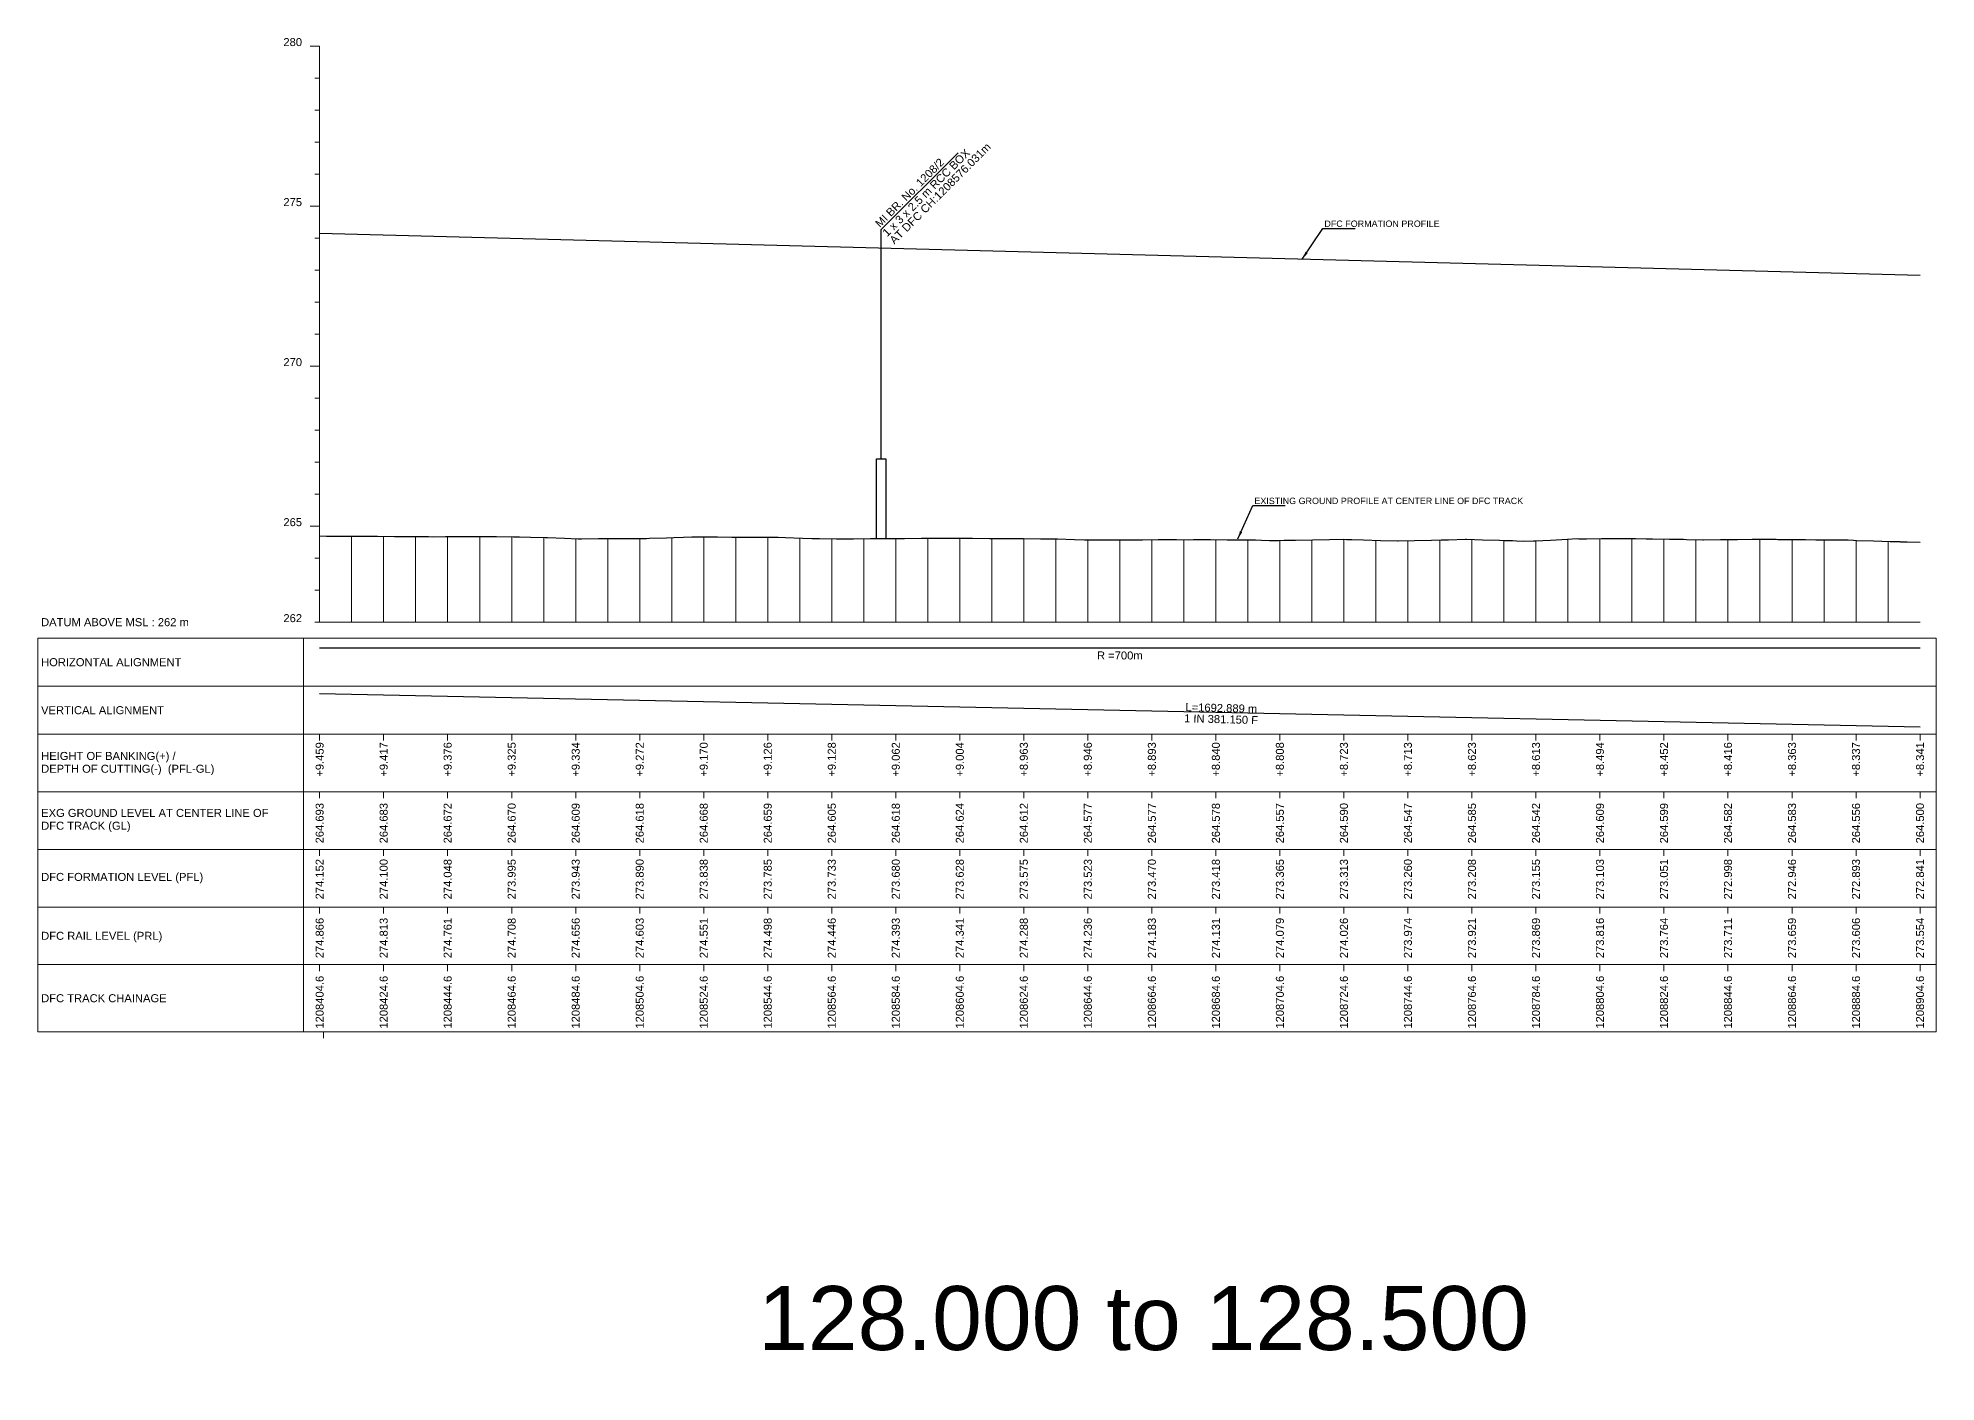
# Model space of a CAD drawing. Header units: metres. Extents: x 33905 to 43505, y -12340 to -11815.
# Drawn here: x 41912 to 42505, y -12237 to -11817 of the extents above; entities that cross this region are included whole.
import ezdxf
from ezdxf.enums import TextEntityAlignment as Align

# ---------------------------------------------------------------- set-up
doc = ezdxf.new("R2010")
doc.units = ezdxf.units.M
doc.header["$MEASUREMENT"] = 0
for name, color, linetype, lineweight in [('LS BRIDGE INDICATION', 10, 'Continuous', 30), ('LS CUT FILL', 10, 'Continuous', 0), ('LS DATUM', 7, 'Continuous', 0), ('LS DATUM X', 7, 'Continuous', 0), ('LS DATUM Y', 7, 'Continuous', 0), ('LS EXG GL', 7, 'Continuous', 0), ('LS EXG. GL', 7, 'Continuous', 0), ('LS FRAME', 7, 'Continuous', 0), ('LS PRO FL', 10, 'Continuous', 0), ('LS PRO. CUT & FILL', 10, 'Continuous', 0), ('LS PRO. DFCC CH', 10, 'Continuous', 0), ('LS PRO. FL', 10, 'Continuous', 0), ('LS PRO. RL', 10, 'Continuous', 0), ('LS PROFILE EXG GL', 7, 'Continuous', 30), ('LS PROFILE PRO FL', 1, 'Continuous', 30), ('LS TICKS', 7, 'Continuous', 0), ('Profile Grid', 7, 'Continuous', 0)]:
    doc.layers.add(name, color=color, linetype=linetype, lineweight=lineweight)
for name, color, linetype in [("LS BRIDGE'S", 7, 'Continuous'), ('LS HORIZONTAL ALIGNMENT', 10, 'Continuous'), ('LS VERTICAL ALIGNMENT', 10, 'Continuous'), ('ref text', 3, 'Continuous')]:
    doc.layers.add(name, color=color, linetype=linetype)
doc.styles.get("Standard").update_dxf_attribs({"font": 'arial.ttf'})
doc.styles.add('Style-Arial', font='arial.ttf')
doc.styles.add('StyleArial', font='arial.ttf')
doc.dimstyles.get("Standard").update_dxf_attribs({"dimtxt": 0.18, "dimasz": 0.18, "dimexe": 0.18, "dimexo": 0.0625, "dimgap": 0.09, "dimtad": 0, "dimtih": 1, "dimtoh": 1, "dimdec": 4, "dimzin": 0, "dimdsep": 46, "dimtxsty": 'Standard', "dimcen": 0.09, "dimadec": 0, "dimazin": 0, "dimtfac": 1, "dimtdec": 4, "dimtofl": 0, "dimtmove": 0, "dimatfit": 3, "dimfxl": 1, "dimtolj": 1, "dimtzin": 0, "dimarcsym": 0})

msp = doc.modelspace()

# ---------------------------------------------------------------- linework, layer by layer
at = {"layer": 'LS BRIDGE INDICATION'}
msp.add_lwpolyline([(42173.94, -11948.94), (42176.94, -11948.94), (42176.94, -11973.94), (42173.94, -11973.94)], close=True, dxfattribs=at)
at = {"layer": "LS BRIDGE'S", "color": 10}
msp.add_lwpolyline([(42175.44, -11948.94), (42175.44, -11877.36), (42199.49, -11853.31)], dxfattribs=at)
at = {"layer": 'LS DATUM X', "color": 7, "linetype": 'Continuous', "lineweight": 0}
msp.add_line((42000, -12000), (42500, -12000), dxfattribs=at)
at = {"layer": 'LS DATUM Y', "color": 7, "linetype": 'Continuous', "lineweight": 0}
for p, q in [((41997, -11820), (42000, -11820)), ((41997, -11820), (42000, -11820)), ((42000, -12000), (42000, -11820)), ((41998.5, -11830), (42000, -11830)), ((41998.5, -11840), (42000, -11840)), ((41998.5, -11850), (42000, -11850)), ((41998.5, -11860), (42000, -11860)), ((41997, -11870), (42000, -11870)), ((41998.5, -11880), (42000, -11880)), ((41998.5, -11890), (42000, -11890)), ((41998.5, -11900), (42000, -11900)), ((41998.5, -11910), (42000, -11910)), ((41997, -11920), (42000, -11920)), ((41998.5, -11930), (42000, -11930)), ((41998.5, -11940), (42000, -11940)), ((41998.5, -11950), (42000, -11950)), ((41998.5, -11960), (42000, -11960)), ((41997, -11970), (42000, -11970)), ((41998.5, -11980), (42000, -11980)), ((41998.5, -11990), (42000, -11990)), ((41998.5, -12000), (42000, -12000))]:
    msp.add_line(p, q, dxfattribs=at)
at = {"layer": 'LS FRAME'}
for points in [[(41995, -12005), (41912, -12005), (41912, -12020), (41995, -12020)], [(41995, -12020), (41912, -12020), (41912, -12035), (41995, -12035)], [(41995, -12035), (41912, -12035), (41912, -12053), (41995, -12053)], [(41995, -12053), (41912, -12053), (41912, -12071), (41995, -12071)], [(41995, -12071), (41912, -12071), (41912, -12089), (41995, -12089)], [(41995, -12089), (41912, -12089), (41912, -12107), (41995, -12107)], [(41995, -12107), (41912, -12107), (41912, -12128), (41995, -12128)]]:
    msp.add_lwpolyline(points, dxfattribs=at)
at = {"layer": 'LS FRAME', "color": 7, "linetype": 'Continuous', "lineweight": 0, "flags": 128}
for points in [[(41995, -12020), (42505, -12020), (42505, -12005), (41995, -12005), (41995, -12020)], [(41995, -12035), (42505, -12035), (42505, -12020), (41995, -12020), (41995, -12035)], [(41995, -12053), (42505, -12053), (42505, -12035), (41995, -12035), (41995, -12053)], [(41995, -12071), (42505, -12071), (42505, -12053), (41995, -12053), (41995, -12071)], [(41995, -12089), (42505, -12089), (42505, -12071), (41995, -12071), (41995, -12089)], [(41995, -12107), (42505, -12107), (42505, -12089), (41995, -12089), (41995, -12107)], [(41995, -12128), (42505, -12128), (42505, -12107), (41995, -12107), (41995, -12128)]]:
    msp.add_lwpolyline(points, close=True, dxfattribs=at)
at = {"layer": 'LS HORIZONTAL ALIGNMENT', "flags": 128}
msp.add_lwpolyline([(42000, -12008), (42500, -12008)], dxfattribs=at)
at = {"layer": 'LS PROFILE EXG GL', "flags": 128}
msp.add_lwpolyline([(42000, -11973.07), (42002.16, -11973.08), (42005.74, -11973.09), (42007.47, -11973.09), (42009.81, -11973.1), (42012.78, -11973.12), (42018.09, -11973.16), (42023.4, -11973.2), (42024.22, -11973.2), (42028.71, -11973.24), (42034.02, -11973.28), (42035.55, -11973.29), (42039.33, -11973.28), (42042.18, -11973.28), (42044.64, -11973.28), (42049.95, -11973.27), (42050.41, -11973.27), (42055.26, -11973.28), (42060.57, -11973.3), (42062.44, -11973.3), (42065.88, -11973.4), (42070.5, -11973.53), (42071.2, -11973.55), (42076.51, -11973.77), (42080.78, -11973.94), (42081.82, -11973.93), (42087.13, -11973.9), (42092.44, -11973.87), (42096.55, -11973.84), (42097.75, -11973.83), (42102.1, -11973.81), (42103.06, -11973.78), (42108.37, -11973.62), (42110.71, -11973.54), (42113.68, -11973.45), (42116.29, -11973.37), (42118.99, -11973.34), (42120.76, -11973.31), (42124.3, -11973.36), (42128.78, -11973.41), (42129.61, -11973.41), (42134.92, -11973.41), (42140.23, -11973.41), (42143.28, -11973.41), (42145.54, -11973.5), (42150.85, -11973.72), (42153.76, -11973.85), (42156.16, -11973.89), (42161.47, -11973.98), (42162.1, -11973.99), (42166.78, -11973.94), (42172.09, -11973.89), (42177.4, -11973.84), (42178.55, -11973.83), (42178.89, -11973.82), (42179.18, -11973.82), (42180.1, -11973.82), (42182.71, -11973.81), (42188.02, -11973.79), (42193.34, -11973.77), (42198.65, -11973.75), (42198.86, -11973.75), (42202.04, -11973.77), (42203.96, -11973.78), (42209.27, -11973.81), (42214.58, -11973.84), (42217.36, -11973.86), (42218.05, -11973.86), (42219.89, -11973.88), (42225.2, -11973.94), (42229.77, -11973.99), (42230.51, -11974.01), (42235.82, -11974.15), (42239, -11974.23), (42241.13, -11974.23), (42246.44, -11974.24), (42251.18, -11974.24), (42251.75, -11974.24), (42257.06, -11974.23), (42261.94, -11974.22), (42262.37, -11974.22), (42267.68, -11974.22), (42271.37, -11974.23), (42272.99, -11974.22), (42275.6, -11974.22), (42278.3, -11974.22), (42283.56, -11974.23), (42283.61, -11974.23), (42285.89, -11974.32), (42288.92, -11974.3), (42292.39, -11974.28), (42294.23, -11974.36), (42296.76, -11974.47), (42297.67, -11974.47), (42299.54, -11974.44), (42301.3, -11974.41), (42304.85, -11974.35), (42310.16, -11974.26), (42315.48, -11974.17), (42319.93, -11974.1), (42320.79, -11974.13), (42322.48, -11974.19), (42326.1, -11974.3), (42331.41, -11974.44), (42336.72, -11974.59), (42336.91, -11974.6), (42342.03, -11974.49), (42347.34, -11974.37), (42350.42, -11974.31), (42352.65, -11974.25), (42357.96, -11974.11), (42358.34, -11974.1), (42363.27, -11974.25), (42368.58, -11974.4), (42369.99, -11974.44), (42372.68, -11974.52), (42373.89, -11974.59), (42375.99, -11974.71), (42379.2, -11974.61), (42379.8, -11974.59), (42384.51, -11974.34), (42389.82, -11974.06), (42392.9, -11973.9), (42393.35, -11973.93), (42393.35, -11973.93), (42395.13, -11973.96), (42395.84, -11973.97), (42400.44, -11973.9), (42404.83, -11973.83), (42405.75, -11973.84), (42411.06, -11973.9), (42414.42, -11973.93), (42416.37, -11973.96), (42421.68, -11974.03), (42426.15, -11974.09), (42426.99, -11974.12), (42432.09, -11974.29), (42432.3, -11974.29), (42437.61, -11974.21), (42442.93, -11974.13), (42447.55, -11974.06), (42448.24, -11974.06), (42453.55, -11974.07), (42455.04, -11974.07), (42455.58, -11974.15), (42458.86, -11974.17), (42462.91, -11974.18), (42464.17, -11974.2), (42467.46, -11974.25), (42469.48, -11974.25), (42474.79, -11974.25), (42477.55, -11974.25), (42479.19, -11974.42), (42480.1, -11974.45), (42485.41, -11974.6), (42490.72, -11974.76), (42493.64, -11974.84), (42493.86, -11974.85), (42493.93, -11974.85), (42495.95, -11974.91), (42496.03, -11974.91), (42500, -11975)], dxfattribs=at)
at = {"layer": 'LS PROFILE PRO FL'}
msp.add_line((42000, -11878.48), (42500, -11891.59), dxfattribs=at)
at = {"layer": 'LS TICKS', "color": 7, "linetype": 'Continuous', "lineweight": 0, "flags": 128}
for points in [[(42000, -12037), (42000, -12035)], [(42020, -12037), (42020, -12035)], [(42040, -12037), (42040, -12035)], [(42060, -12037), (42060, -12035)], [(42080, -12037), (42080, -12035)], [(42100, -12037), (42100, -12035)], [(42120, -12037), (42120, -12035)], [(42140, -12037), (42140, -12035)], [(42160, -12037), (42160, -12035)], [(42180, -12037), (42180, -12035)], [(42200, -12037), (42200, -12035)], [(42220, -12037), (42220, -12035)], [(42240, -12037), (42240, -12035)], [(42260, -12037), (42260, -12035)], [(42280, -12037), (42280, -12035)], [(42300, -12037), (42300, -12035)], [(42320, -12037), (42320, -12035)], [(42340, -12037), (42340, -12035)], [(42360, -12037), (42360, -12035)], [(42380, -12037), (42380, -12035)], [(42400, -12037), (42400, -12035)], [(42420, -12037), (42420, -12035)], [(42440, -12037), (42440, -12035)], [(42460, -12037), (42460, -12035)], [(42480, -12037), (42480, -12035)], [(42500, -12037), (42500, -12035)], [(42000, -12055), (42000, -12053)], [(42020, -12055), (42020, -12053)], [(42040, -12055), (42040, -12053)], [(42060, -12055), (42060, -12053)], [(42080, -12055), (42080, -12053)], [(42100, -12055), (42100, -12053)], [(42120, -12055), (42120, -12053)], [(42140, -12055), (42140, -12053)], [(42160, -12055), (42160, -12053)], [(42180, -12055), (42180, -12053)], [(42200, -12055), (42200, -12053)], [(42220, -12055), (42220, -12053)], [(42240, -12055), (42240, -12053)], [(42260, -12055), (42260, -12053)], [(42280, -12055), (42280, -12053)], [(42300, -12055), (42300, -12053)], [(42320, -12055), (42320, -12053)], [(42340, -12055), (42340, -12053)], [(42360, -12055), (42360, -12053)], [(42380, -12055), (42380, -12053)], [(42400, -12055), (42400, -12053)], [(42420, -12055), (42420, -12053)], [(42440, -12055), (42440, -12053)], [(42460, -12055), (42460, -12053)], [(42480, -12055), (42480, -12053)], [(42500, -12055), (42500, -12053)], [(42000, -12073), (42000, -12071)], [(42020, -12073), (42020, -12071)], [(42040, -12073), (42040, -12071)], [(42060, -12073), (42060, -12071)], [(42080, -12073), (42080, -12071)], [(42100, -12073), (42100, -12071)], [(42120, -12073), (42120, -12071)], [(42140, -12073), (42140, -12071)], [(42160, -12073), (42160, -12071)], [(42180, -12073), (42180, -12071)], [(42200, -12073), (42200, -12071)], [(42220, -12073), (42220, -12071)], [(42240, -12073), (42240, -12071)], [(42260, -12073), (42260, -12071)], [(42280, -12073), (42280, -12071)], [(42300, -12073), (42300, -12071)], [(42320, -12073), (42320, -12071)], [(42340, -12073), (42340, -12071)], [(42360, -12073), (42360, -12071)], [(42380, -12073), (42380, -12071)], [(42400, -12073), (42400, -12071)], [(42420, -12073), (42420, -12071)], [(42440, -12073), (42440, -12071)], [(42460, -12073), (42460, -12071)], [(42480, -12073), (42480, -12071)], [(42500, -12073), (42500, -12071)], [(42000, -12091), (42000, -12089)], [(42020, -12091), (42020, -12089)], [(42040, -12091), (42040, -12089)], [(42060, -12091), (42060, -12089)], [(42080, -12091), (42080, -12089)], [(42100, -12091), (42100, -12089)], [(42120, -12091), (42120, -12089)], [(42140, -12091), (42140, -12089)], [(42160, -12091), (42160, -12089)], [(42180, -12091), (42180, -12089)], [(42200, -12091), (42200, -12089)], [(42220, -12091), (42220, -12089)], [(42240, -12091), (42240, -12089)], [(42260, -12091), (42260, -12089)], [(42280, -12091), (42280, -12089)], [(42300, -12091), (42300, -12089)], [(42320, -12091), (42320, -12089)], [(42340, -12091), (42340, -12089)], [(42360, -12091), (42360, -12089)], [(42380, -12091), (42380, -12089)], [(42400, -12091), (42400, -12089)], [(42420, -12091), (42420, -12089)], [(42440, -12091), (42440, -12089)], [(42460, -12091), (42460, -12089)], [(42480, -12091), (42480, -12089)], [(42500, -12091), (42500, -12089)], [(42000, -12109), (42000, -12107)], [(42020, -12109), (42020, -12107)], [(42040, -12109), (42040, -12107)], [(42060, -12109), (42060, -12107)], [(42080, -12109), (42080, -12107)], [(42100, -12109), (42100, -12107)], [(42120, -12109), (42120, -12107)], [(42140, -12109), (42140, -12107)], [(42160, -12109), (42160, -12107)], [(42180, -12109), (42180, -12107)], [(42200, -12109), (42200, -12107)], [(42220, -12109), (42220, -12107)], [(42240, -12109), (42240, -12107)], [(42260, -12109), (42260, -12107)], [(42280, -12109), (42280, -12107)], [(42300, -12109), (42300, -12107)], [(42320, -12109), (42320, -12107)], [(42340, -12109), (42340, -12107)], [(42360, -12109), (42360, -12107)], [(42380, -12109), (42380, -12107)], [(42400, -12109), (42400, -12107)], [(42420, -12109), (42420, -12107)], [(42440, -12109), (42440, -12107)], [(42460, -12109), (42460, -12107)], [(42480, -12109), (42480, -12107)], [(42500, -12109), (42500, -12107)], [(42001.25, -12130), (42001.25, -12128)]]:
    msp.add_lwpolyline(points, dxfattribs=at)
at = {"layer": 'LS VERTICAL ALIGNMENT', "flags": 128}
msp.add_lwpolyline([(42000, -12022.25), (42500, -12032.75)], dxfattribs=at)
at = {"layer": 'Profile Grid'}
for p, q in [((42010, -12000), (42010, -11973.1)), ((42020, -12000), (42020, -11973.17)), ((42030, -12000), (42030, -11973.25)), ((42040, -12000), (42040, -11973.28)), ((42050, -12000), (42050, -11973.27)), ((42060, -12000), (42060, -11973.3)), ((42070, -12000), (42070, -11973.51)), ((42080, -12000), (42080, -11973.91)), ((42090, -12000), (42090, -11973.88)), ((42100, -12000), (42100, -11973.82)), ((42110, -12000), (42110, -11973.56)), ((42120, -12000), (42120, -11973.32)), ((42130, -12000), (42130, -11973.41)), ((42140, -12000), (42140, -11973.41)), ((42150, -12000), (42150, -11973.69)), ((42160, -12000), (42160, -11973.95)), ((42170, -12000), (42170, -11973.91)), ((42180, -12000), (42180, -11973.82)), ((42190, -12000), (42190, -11973.78)), ((42200, -12000), (42200, -11973.76)), ((42210, -12000), (42210, -11973.81)), ((42220, -12000), (42220, -11973.88)), ((42230, -12000), (42230, -11974)), ((42240, -12000), (42240, -11974.23)), ((42250, -12000), (42250, -11974.24)), ((42260, -12000), (42260, -11974.23)), ((42270, -12000), (42270, -11974.22)), ((42280, -12000), (42280, -11974.22)), ((42290, -12000), (42290, -11974.29)), ((42300, -12000), (42300, -11974.43)), ((42310, -12000), (42310, -11974.27)), ((42320, -12000), (42320, -11974.1)), ((42330, -12000), (42330, -11974.4)), ((42340, -12000), (42340, -11974.53)), ((42350, -12000), (42350, -11974.32)), ((42360, -12000), (42360, -11974.15)), ((42370, -12000), (42370, -11974.44)), ((42380, -12000), (42380, -11974.58)), ((42390, -12000), (42390, -11974.05)), ((42400, -12000), (42400, -11973.91)), ((42410, -12000), (42410, -11973.88)), ((42420, -12000), (42420, -11974.01)), ((42430, -12000), (42430, -11974.22)), ((42440, -12000), (42440, -11974.18)), ((42450, -12000), (42450, -11974.06)), ((42460, -12000), (42460, -11974.17)), ((42470, -12000), (42470, -11974.25)), ((42480, -12000), (42480, -11974.44)), ((42490, -11974.74), (42490, -12000))]:
    msp.add_line(p, q, dxfattribs=at)

# ---------------------------------------------------------------- texts
at = {"layer": "LS BRIDGE'S", "color": 10}
for s, p in [('1 x 3 x 2.5 m RCC BOX', (42177.33, -11879.72)), ('AT DFC CH:1208576.031m', (42179.58, -11882.09)), ('MI BR. No. 1208/2', (42175.03, -11876.88))]:
    msp.add_text(s, height=2.5, rotation=45, dxfattribs=at).set_placement(p)
at = {"layer": 'LS CUT FILL', "style": 'Style-Arial'}
for s, p in [('+9.459', (42000, -12037.5)), ('+9.417', (42020, -12037.5)), ('+9.376', (42040, -12037.5)), ('+9.325', (42060, -12037.5)), ('+9.334', (42080, -12037.5)), ('+9.272', (42100, -12037.5)), ('+9.170', (42120, -12037.5)), ('+9.126', (42140, -12037.5)), ('+9.128', (42160, -12037.5)), ('+9.062', (42180, -12037.5)), ('+9.004', (42200, -12037.5)), ('+8.963', (42220, -12037.5)), ('+8.946', (42240, -12037.5)), ('+8.893', (42260, -12037.5)), ('+8.840', (42280, -12037.5)), ('+8.808', (42300, -12037.5)), ('+8.723', (42320, -12037.5)), ('+8.713', (42340, -12037.5)), ('+8.623', (42360, -12037.5)), ('+8.613', (42380, -12037.5)), ('+8.494', (42400, -12037.5)), ('+8.452', (42420, -12037.5)), ('+8.416', (42440, -12037.5)), ('+8.363', (42460, -12037.5)), ('+8.337', (42480, -12037.5)), ('+8.341', (42500, -12037.5))]:
    msp.add_text(s, height=2.5, rotation=90, dxfattribs=at).set_placement(p, align=Align.MIDDLE_RIGHT)
at = {"layer": 'LS DATUM', "color": 7, "style": 'StyleArial'}
msp.add_text('DATUM ABOVE MSL : 262 m', height=2.5, rotation=0.00003, dxfattribs=at).set_placement((41912.97, -12000), align=Align.MIDDLE_LEFT)
at = {"layer": 'LS DATUM Y', "color": 7, "lineweight": 0, "style": 'Style-Arial'}
for s, p in [('280', (41994.5, -11820)), ('280', (41994.5, -11820)), ('275', (41994.5, -11870)), ('270', (41994.5, -11920)), ('265', (41994.5, -11970)), ('262', (41994.5, -12000))]:
    msp.add_text(s, height=2.5, dxfattribs=at).set_placement(p, align=Align.RIGHT)
at = {"layer": 'LS EXG GL', "style": 'Style-Arial'}
for s, p in [('264.693', (42000, -12056.5)), ('264.683', (42020, -12056.5)), ('264.672', (42040, -12056.5)), ('264.670', (42060, -12056.5)), ('264.609', (42080, -12056.5)), ('264.618', (42100, -12056.5)), ('264.668', (42120, -12056.5)), ('264.659', (42140, -12056.5)), ('264.605', (42160, -12056.5)), ('264.618', (42180, -12056.5)), ('264.624', (42200, -12056.5)), ('264.612', (42220, -12056.5)), ('264.577', (42240, -12056.5)), ('264.577', (42260, -12056.5)), ('264.578', (42280, -12056.5)), ('264.557', (42300, -12056.5)), ('264.590', (42320, -12056.5)), ('264.547', (42340, -12056.5)), ('264.585', (42360, -12056.5)), ('264.542', (42380, -12056.5)), ('264.609', (42400, -12056.5)), ('264.599', (42420, -12056.5)), ('264.582', (42440, -12056.5)), ('264.583', (42460, -12056.5)), ('264.556', (42480, -12056.5)), ('264.500', (42500, -12056.5))]:
    msp.add_text(s, height=2.5, rotation=90, dxfattribs=at).set_placement(p, align=Align.MIDDLE_RIGHT)
at = {"layer": 'LS EXG. GL', "color": 7, "style": 'StyleArial'}
for s, p in [('EXG GROUND LEVEL AT CENTER LINE OF ', (41913, -12059.6)), ('DFC TRACK (GL)', (41913, -12063.6))]:
    msp.add_text(s, height=2.5, rotation=0.00003, dxfattribs=at).set_placement(p, align=Align.MIDDLE_LEFT)
at = {"layer": 'LS HORIZONTAL ALIGNMENT', "style": 'StyleArial'}
msp.add_text('HORIZONTAL ALIGNMENT', height=2.5, rotation=0.00003, dxfattribs=at).set_placement((41912.97, -12012.5), align=Align.MIDDLE_LEFT)
at = {"layer": 'LS HORIZONTAL ALIGNMENT', "insert": (42250, -12010.42), "char_height": 2.5, "attachment_point": 5, "line_spacing_factor": 0.6, "style": 'Style-Arial'}
msp.add_mtext('R =700m', dxfattribs=at)
at = {"layer": 'LS PRO FL', "style": 'Style-Arial'}
for s, p in [('274.152', (42000, -12074)), ('274.100', (42020, -12074)), ('274.048', (42040, -12074)), ('273.995', (42060, -12074)), ('273.943', (42080, -12074)), ('273.890', (42100, -12074)), ('273.838', (42120, -12074)), ('273.785', (42140, -12074)), ('273.733', (42160, -12074)), ('273.680', (42180, -12074)), ('273.628', (42200, -12074)), ('273.575', (42220, -12074)), ('273.523', (42240, -12074)), ('273.470', (42260, -12074)), ('273.418', (42280, -12074)), ('273.365', (42300, -12074)), ('273.313', (42320, -12074)), ('273.260', (42340, -12074)), ('273.208', (42360, -12074)), ('273.155', (42380, -12074)), ('273.103', (42400, -12074)), ('273.051', (42420, -12074)), ('272.998', (42440, -12074)), ('272.946', (42460, -12074)), ('272.893', (42480, -12074)), ('272.841', (42500, -12074))]:
    msp.add_text(s, height=2.5, rotation=90, dxfattribs=at).set_placement(p, align=Align.MIDDLE_RIGHT)
at = {"layer": 'LS PRO. CUT & FILL', "color": 10, "style": 'StyleArial'}
for s, p in [('HEIGHT OF BANKING(+) /', (41913, -12041.8)), ('DEPTH OF CUTTING(-)  (PFL-GL)', (41913, -12045.8))]:
    msp.add_text(s, height=2.5, rotation=0.00003, dxfattribs=at).set_placement(p, align=Align.MIDDLE_LEFT)
at = {"layer": 'LS PRO. DFCC CH'}
for s, p in [('1208404.6', (42001.25, -12127)), ('1208424.6', (42021.25, -12127)), ('1208444.6', (42041.25, -12127)), ('1208464.6', (42061.25, -12127)), ('1208484.6', (42081.25, -12127)), ('1208504.6', (42101.25, -12127)), ('1208524.6', (42121.25, -12127)), ('1208544.6', (42141.25, -12127)), ('1208564.6', (42161.25, -12127)), ('1208584.6', (42181.25, -12127)), ('1208604.6', (42201.25, -12127)), ('1208624.6', (42221.25, -12127)), ('1208644.6', (42241.25, -12127)), ('1208664.6', (42261.25, -12127)), ('1208684.6', (42281.25, -12127)), ('1208704.6', (42301.25, -12127)), ('1208724.6', (42321.25, -12127)), ('1208744.6', (42341.25, -12127)), ('1208764.6', (42361.25, -12127)), ('1208784.6', (42381.25, -12127)), ('1208804.6', (42401.25, -12127)), ('1208824.6', (42421.25, -12127)), ('1208844.6', (42441.25, -12127)), ('1208864.6', (42461.25, -12127)), ('1208884.6', (42481.25, -12127)), ('1208904.6', (42501.25, -12127))]:
    msp.add_text(s, height=2.5, rotation=90, dxfattribs=at).set_placement(p)
at = {"layer": 'LS PRO. DFCC CH', "color": 10, "style": 'Style-Arial'}
msp.add_text('DFC TRACK CHAINAGE', height=2.5, rotation=0.00003, dxfattribs=at).set_placement((41913, -12117.5), align=Align.MIDDLE_LEFT)
at = {"layer": 'LS PRO. FL', "color": 10, "style": 'StyleArial'}
msp.add_text('DFC FORMATION LEVEL (PFL) ', height=2.5, rotation=0.00003, dxfattribs=at).set_placement((41913, -12079.6), align=Align.MIDDLE_LEFT)
at = {"layer": 'LS PRO. RL', "color": 10, "style": 'StyleArial'}
msp.add_text('DFC RAIL LEVEL (PRL)', height=2.5, rotation=0.00003, dxfattribs=at).set_placement((41913, -12098), align=Align.MIDDLE_LEFT)
at = {"layer": 'LS PRO. RL'}
for s, p in [('274.866', (42001.25, -12105)), ('274.813', (42021.25, -12105)), ('274.761', (42041.25, -12105)), ('274.708', (42061.25, -12105)), ('274.656', (42081.25, -12105)), ('274.603', (42101.25, -12105)), ('274.551', (42121.25, -12105)), ('274.498', (42141.25, -12105)), ('274.446', (42161.25, -12105)), ('274.393', (42181.25, -12105)), ('274.341', (42201.25, -12105)), ('274.288', (42221.25, -12105)), ('274.236', (42241.25, -12105)), ('274.183', (42261.25, -12105)), ('274.131', (42281.25, -12105)), ('274.079', (42301.25, -12105)), ('274.026', (42321.25, -12105)), ('273.974', (42341.25, -12105)), ('273.921', (42361.25, -12105)), ('273.869', (42381.25, -12105)), ('273.816', (42401.25, -12105)), ('273.764', (42421.25, -12105)), ('273.711', (42441.25, -12105)), ('273.659', (42461.25, -12105)), ('273.606', (42481.25, -12105)), ('273.554', (42501.25, -12105))]:
    msp.add_text(s, height=2.5, rotation=90, dxfattribs=at).set_placement(p)
at = {"layer": 'LS PROFILE EXG GL', "color": 7, "lineweight": 0, "style": 'Style-Arial'}
msp.add_text('EXISTING GROUND PROFILE AT CENTER LINE OF DFC TRACK', height=2, dxfattribs=at).set_placement((42292.04, -11963.11))
at = {"layer": 'LS PROFILE PRO FL', "style": 'Style-Arial'}
msp.add_text(' DFC FORMATION PROFILE', height=2, dxfattribs=at).set_placement((42313.13, -11876.5))
at = {"layer": 'LS VERTICAL ALIGNMENT', "style": 'StyleArial'}
msp.add_text('VERTICAL ALIGNMENT', height=2.5, rotation=0.00003, dxfattribs=at).set_placement((41912.97, -12027.5), align=Align.MIDDLE_LEFT)
at = {"layer": 'LS VERTICAL ALIGNMENT', "color": 1, "lineweight": 0, "insert": (42281.67, -12028.58), "char_height": 2.5, "attachment_point": 5, "rotation": 358.56708, "line_spacing_factor": 0.84, "style": 'Style-Arial'}
msp.add_mtext('L=1692.889 m\\P1 IN 381.150 F', dxfattribs=at)
at = {"layer": 'ref text', "color": 3, "insert": (42137, -12227.71), "char_height": 20, "width": 259.0433, "attachment_point": 7, "bg_fill": 3, "box_fill_scale": 1.5, "bg_fill_color": 256, "bg_fill_transparency": 0}
msp.add_mtext('128.000 to 128.500', dxfattribs=at)

# ---------------------------------------------------------------- leaders
at = {"layer": 'LS PROFILE EXG GL', "color": 7, "lineweight": -3}
msp.add_leader([(42286.86, -11974.01), (42291.53, -11963.57), (42301.67, -11963.57)], dimstyle='Standard', override={"dimasz": 2.5, "dimexe": 0.25, "dimexo": 0.25, "dimgap": 0.25, "dimtad": 0, "dimtih": 0, "dimtoh": 0, "dimzin": 11, "dimadec": 4, "dimazin": 3, "dimatfit": 1, "dimfrac": 2, "dimtolj": 0, "dimtzin": 11}, dxfattribs=at)
at = {"layer": 'LS PROFILE PRO FL', "lineweight": -3}
msp.add_leader([(42307, -11886.53), (42313.41, -11876.95), (42323.55, -11876.95)], dimstyle='Standard', override={"dimasz": 2.5, "dimexe": 0.25, "dimexo": 0.25, "dimgap": 0.25, "dimtad": 0, "dimtih": 0, "dimtoh": 0, "dimzin": 11, "dimadec": 4, "dimazin": 3, "dimatfit": 1, "dimfrac": 2, "dimtolj": 0, "dimtzin": 11}, dxfattribs=at)

doc.saveas('drawing.dxf')
